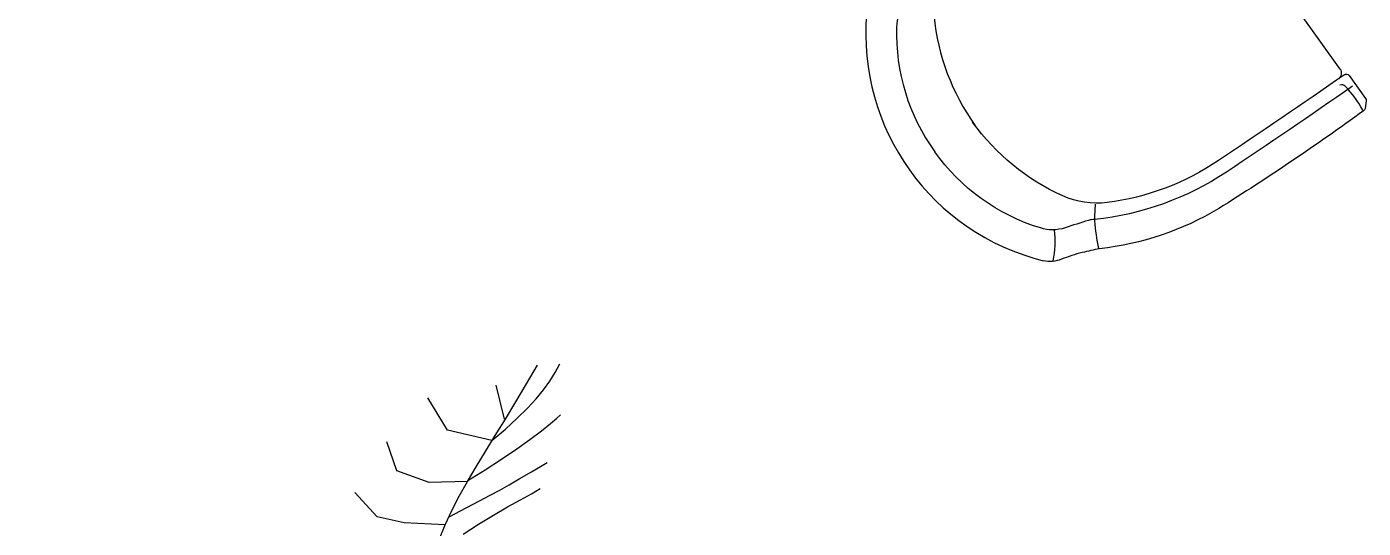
# Model space of a CAD drawing. Header units: millimetres. Extents: x -1030105 to 906887, y -616134 to 1220667.
# Drawn here: x -65617 to -63867, y 524297 to 524954 of the extents above; entities that cross this region are included whole.
import ezdxf

# ---------------------------------------------------------------- set-up
doc = ezdxf.new("R2010")
doc.units = ezdxf.units.MM
doc.header["$MEASUREMENT"] = 0
doc.linetypes.add('DASH', pattern=[0.35, 0.25, -0.1])
doc.layers.add('A-Furniture', color=143, linetype='Continuous')
doc.layers.add('A-Tree', color=98, linetype='Continuous')

# ---------------------------------------------------------------- blocks, each defined once
blk = doc.blocks.new('A$C47cb4578')
for points in [[(18.1, 7.7, -0.017502), (25.4, 261.8, -0.10866), (79, 436.9, 0.010959), (89, 460.5, 0.033517), (98.7, 490.8, -0.150826), (112.4, 513.5, -0.369185), (553.9, 513.5)], [(117.6, 418, 0.077973), (121.7, 425.8, 0.004361), (132.8, 459.9, -0.156066), (153.5, 489.3, -0.164865), (333.2, 549.7, -0.164865)], [(548.6, 418, -0.077973), (544.6, 425.8, -0.004361), (533.5, 459.9, 0.156066), (512.7, 489.3, 0.164865), (333.1, 549.7, 0.164865)], [(648.1, 7.7, 0.017502), (640.9, 261.8, 0.10866), (587.3, 436.9, -0.010959), (577.3, 460.5, -0.033517), (567.6, 490.8, 0.150826), (553.9, 513.5)], [(139.7, 474.5, -0.091152), (104.1, 502.6), (104.1, 502.6)], [(526.6, 474.5, 0.091152), (562.1, 502.6), (562.1, 502.6)], [(77, -0.1, -0.005578), (82.4, 221.2, -0.118429), (127, 388.9, -0.138141), (172.3, 435.6, -0.132135), (336, 479.7)], [(589.3, -0.1, 0.005578), (583.9, 221.2, 0.118429), (539.2, 388.9, 0.138141), (493.9, 435.6, 0.132135), (330.2, 479.7)], [(135.3, 404.5), (121.1, 415.6, 0.030988), (116, 419.1, 0.027883), (79.9, 438, 4.146881)], [(531, 404.5), (545.1, 415.6, -0.030988), (550.2, 419.1, -0.027883), (586.3, 438, -4.146881)], [(56.5, 0.2, -0.005575), (62, 221.8, -0.122037), (117.7, 418.1, 0.017763), (117.7, 418.1, -0.026763)], [(609.7, 0.2, 0.005575), (604.3, 221.8, 0.121076), (548.6, 418, 0.026763), (548.6, 418, 0.026763)], [(72, -5), (31, -5, -0.195025), (27.5, -3.6), (19.7, 4.1, -0.202805), (18.1, 7.7)], [(19.6, 8.3, 0.071664), (62.6, 8.6, 0.31475), (68.3, 14, -9.839532)], [(77.1, 10.1, 0.41843), (87.1, 0), (345.9, 0)], [(589.2, 10.1, -0.41843), (579.2, 0), (320.4, 0)], [(594.3, -5), (635.2, -5, 0.195025), (638.7, -3.6), (646.6, 4.1, 0.202805), (648.1, 7.7)], [(646.7, 8.3, -0.071664), (603.6, 8.6, -0.31475), (597.9, 14, 9.839532)]]:
    blk.add_lwpolyline(points, format="xyb")
blk.add_arc((594.3, 0), 5, 180.7646, 270)
blk = doc.blocks.new('ewr3')
at = {"color": 0, "xscale": -0.9000000000000001, "yscale": 0.9000000000000001, "zscale": 0.9, "rotation": 134.9999999999999}
blk.add_blockref('A$C47cb4578', (-609, -168.8), dxfattribs=at)
blk = doc.blocks.new('FUR')
at = {"layer": 'A-Furniture', "color": 8, "linetype": 'DASH', "ltscale": 50}
blk.add_open_spline([(-56447, -6097), (-55194.8, -4879.4), (-50278.9, -2284.6), (-42421.5, -5454.8), (-32732.5, -11254), (-23302, -9202), (-18024, -504.5), (-16595.5, 8921.5), (-19600.3, 15918.3), (-21321.2, 18705.6), (-21789.7, 19345)], degree=3, knots=[32574.726206, 32574.726206, 32574.726206, 32574.726206, 37697.741245, 48060.131859, 55585.251958, 69452.989742, 76151.422264, 84447.837047, 94470.773244, 98031.734889, 98031.734889, 98031.734889, 98031.734889], dxfattribs=at)
at = {"layer": 'A-Furniture', "rotation": 350.6155904335903}
blk.add_blockref('ewr3', (-18875.8, 2092.3), dxfattribs=at)
blk = doc.blocks.new('CAY8')
at = {"color": 0, "linetype": 'ByBlock'}
for p, q in [((-940.3, 145.8), (-946.1, 151.6)), ((-934.7, 139.4), (-940.3, 145.8)), ((-929.3, 132.2), (-934.7, 139.4)), ((-903.4, 136.1), (-905.2, 139.7)), ((-900.7, 129.7), (-903.4, 136.1)), ((-938.1, 120.2), (-950.5, 133.4)), ((-923.9, 124.2), (-929.3, 132.2)), ((-918.4, 115), (-923.9, 124.2)), ((-897.1, 120.8), (-900.7, 129.7)), ((-926.3, 107.3), (-938.1, 120.2)), ((-912.9, 104.5), (-918.4, 115)), ((-893, 109.6), (-897.1, 120.8)), ((-866.7, 103.2), (-870.3, 117.8)), ((-915.1, 94.8), (-926.3, 107.3)), ((-907.1, 92.5), (-912.9, 104.5)), ((-888.6, 96.7), (-893, 109.6)), ((-864, 91.6), (-866.7, 103.2)), ((-849.3, 97.8), (-851.3, 106)), ((-915.3, 94), (-944.3, 95.6)), ((-904.4, 82.7), (-915.1, 94.8)), ((-901.1, 78.9), (-907.1, 92.5)), ((-883.9, 82.2), (-888.6, 96.7)), ((-861.7, 82), (-864, 91.6)), ((-847.1, 87.6), (-849.3, 97.8)), ((-901.1, 78.9), (-920, 45.9)), ((-894.1, 71.1), (-904.4, 82.7)), ((-879.3, 66.6), (-883.9, 82.2)), ((-859.8, 73.3), (-861.7, 82)), ((-844.4, 75.6), (-847.1, 87.6)), ((-884.1, 60), (-894.1, 71.1)), ((-858, 64.5), (-859.8, 73.3)), ((-841.3, 62.3), (-844.4, 75.6)), ((-874.3, 49.5), (-884.1, 60)), ((-875, 50.2), (-879.3, 66.6)), ((-856, 54.5), (-858, 64.5)), ((-837.6, 48.1), (-841.3, 62.3)), ((-920, 45.9), (-950.6, 38)), ((-874.3, 49.5), (-882.8, 18.9)), ((-864.5, 39.5), (-874.3, 49.5)), ((-853.6, 42.2), (-856, 54.5)), ((-833.3, 33.4), (-837.6, 48.1)), ((-854.8, 30.2), (-864.5, 39.5)), ((-850.6, 26.5), (-853.6, 42.2)), ((-845, 21.5), (-854.8, 30.2)), ((-882.8, 18.9), (-899.7, -4.3)), ((-845, 21.5), (-856.5, -10.8)), ((-835.4, 13.5), (-845, 21.5)), ((-899.7, -4.3), (-925.3, -5.3)), ((-856.5, -10.8), (-867.7, -31.1)), ((-867.7, -31.1), (-892.5, -43.2))]:
    blk.add_line(p, q, dxfattribs=at)
blk = doc.blocks.new('CÂY')
at = {"layer": 'A-Tree', "color": 8, "ltscale": 10, "xscale": 1.569782766103745, "yscale": 1.569782766103745, "zscale": 1.569782766103745, "rotation": 286.6775694385078}
blk.add_blockref('CAY8', (24472.6, 13910.1), dxfattribs=at)
blk = doc.blocks.new('BỐ TRÍ LAY OUT')
at = {"layer": 'A-Furniture', "color": 3}
for name, p in [('CÂY', (4286.8, 4469.3)), ('FUR', (48783.7, 18654.7))]:
    blk.add_blockref(name, p, dxfattribs=at)
blk = doc.blocks.new('KIẾN TRÚC')
h = blk.add_hatch(color=9)
h.dxf.hatch_style = 1
edge = h.paths.add_edge_path(flags=16)
edge.add_line((62282, 27412), (55232.8, 27412))
edge.add_arc((32545.5, 30716.7), 22926.7, 284.53695, 351.71258, ccw=False)
edge.add_line((38300.2, 8523.9), (13217.5, 8523.9))
edge.add_arc((23753.1, 24110.8), 18813.6, 227.76772, 235.9443, ccw=False)
edge.add_arc((7788.8, 12733.4), 4187, 236.059, 322.4361, ccw=False)
edge.add_arc((13873.6, 18503.3), 12505.3, 190.83274, 227.66057, ccw=False)
edge.add_arc((25477.5, 20792.2), 24332.7, 180.68322, 190.99113, ccw=False)
edge.add_arc((3282.9, 20557.2), 2137.1, 101.0808, 181.4794, ccw=False)
edge.add_line((2872.2, 22654.5), (4986.1, 23013.1))
edge.add_arc((28039.7, 24288.4), 23088.9, 153.20143, 183.1663, ccw=False)
edge.add_arc((10232.3, 40544.6), 6483.1, 182.84011, 244.39627, ccw=False)
edge.add_arc((-6425, 39970.9), 10185.3, 1.42081, 26.70696)
edge.add_arc((10590.6, 49414.3), 9292.7, 144.71332, 211.57549, ccw=False)
edge.add_arc((-12326.2, 64090.2), 17935.6, 328.73754, 356.18995)
edge.add_arc((16735.3, 62308.6), 11181, 84.12439, 176.97619, ccw=False)
edge.add_arc((20709, 99752.5), 26473.2, 263.86537, 288.48696)
edge.add_arc((35667.4, 54479.7), 21207.1, 73.35107, 108.03024, ccw=False)
edge.add_arc((44765.5, 84516.2), 10177.4, 252.72587, 285.71301)
edge.add_arc((49659, 68416), 6655.6, 49.49954, 108.73112, ccw=False)
edge.add_arc((48035, 66009.8), 9545.5, -2.32883, 51.46764, ccw=False)
edge.add_line((57572.7, 65622), (49483.5, 65623.9))
edge.add_line((49483.5, 65623.9), (62282, 65623.9))
edge.add_line((62282, 65623.9), (62282, 27412))
h.paths.add_polyline_path([(0, 77895.5), (64428.5, 77895.5), (64428.5, -0.6), (-1.8, 0.6)])

msp = doc.modelspace()

# ---------------------------------------------------------------- block references
at = {"color": 3}
for name, p in [('KIẾN TRÚC', (-106778.5, 495876.5)), ('BỐ TRÍ LAY OUT', (-93480.293, 504642.113))]:
    msp.add_blockref(name, p, dxfattribs=at)

doc.saveas('drawing.dxf')
